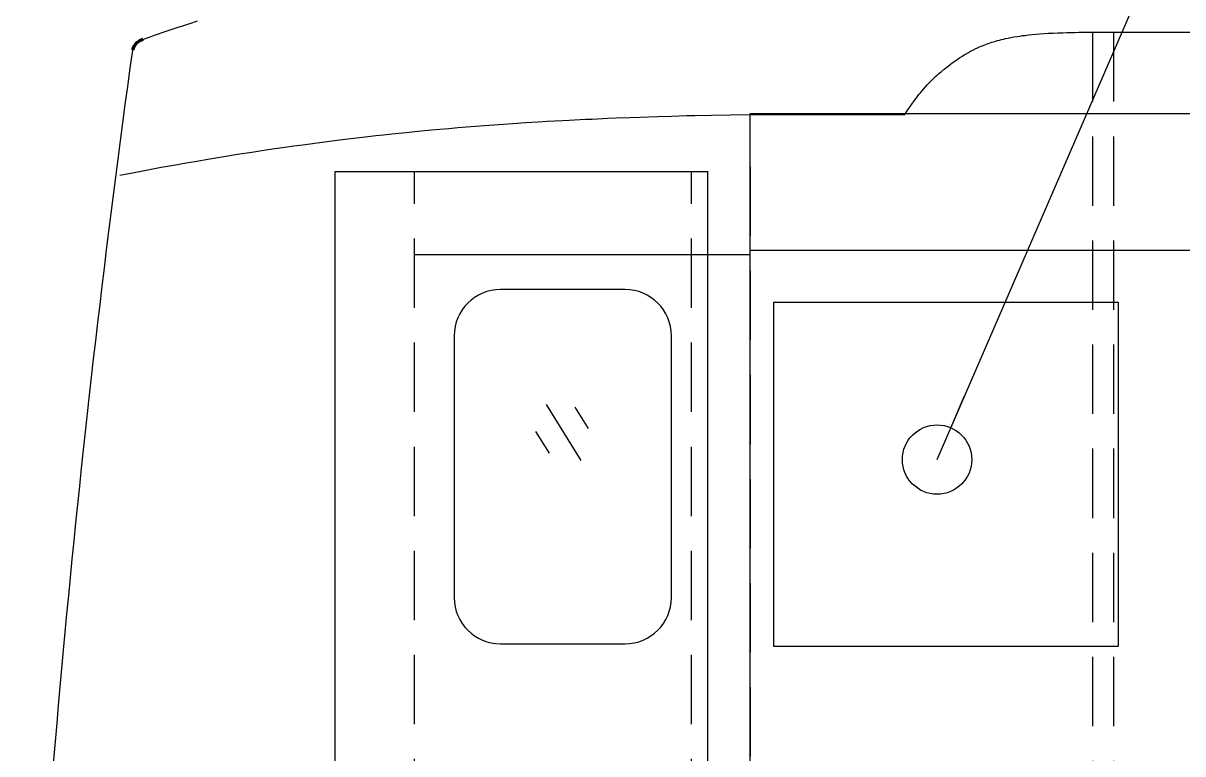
# Model space of a CAD drawing. Extents: x 39751 to 116307, y -36149 to -14965.
# Drawn here: x 43634 to 46141, y -19395 to -17816 of the extents above; entities that cross this region are included whole.
import ezdxf

# ---------------------------------------------------------------- set-up
doc = ezdxf.new("R2010")
doc.units = 0
doc.header["$LTSCALE"] = 1500
for name, pattern in [('CENTER', [1.32, 1.2, -0.05, 0.02, -0.05]), ('DASHED', [0.35, 0.3, -0.05]), ('HIDDEN1', [0.15, 0.1, -0.05])]:
    doc.linetypes.add(name, pattern=pattern)
for name, color, linetype in [('1', 1, 'CENTER'), ('confine2', 2, 'DASHED'), ('confine4', 2, 'HIDDEN1'), ('confinea', 3, 'Continuous')]:
    doc.layers.add(name, color=color, linetype=linetype)
doc.layers.add('CAXA0', color=7, linetype='Continuous', lineweight=70)
doc.styles.get("Standard").update_dxf_attribs({"font": 'gbenor.shx', "width": 0.9, "bigfont": 'gbcbig.shx'})
doc.dimstyles.get("Standard").update_dxf_attribs({"dimtxt": 3.5, "dimasz": 3, "dimexe": 1, "dimexo": 0, "dimgap": 1, "dimtad": 1, "dimdec": 0, "dimdsep": 46, "dimtxsty": 'Standard', "dimblk": 'CLOSED', "dimcen": 0, "dimadec": 0, "dimazin": 2, "dimtfac": 1, "dimtdec": 0, "dimtofl": 0, "dimtmove": 2, "dimatfit": 3, "dimldrblk": 'NONE', "dimfxl": 0.18, "dimtolj": 1, "dimtzin": 0, "dimarcsym": 0})

msp = doc.modelspace()

# ---------------------------------------------------------------- linework, layer by layer
at = {"color": 7, "ltscale": 0.446085}
msp.add_line((45940.1, -17835.2), (46414.1, -17835.2), dxfattribs=at)
for p, q in [((45205.7, -18011), (67135.7, -18011)), ((45205.7, -20400), (45205.7, -18011)), ((44308.5, -18136), (45095.7, -18136)), ((44308.5, -20231), (44308.5, -18136)), ((45095.7, -18136), (45113.8, -18136)), ((45095.7, -18136), (45113.8, -18136)), ((45113.8, -20231), (45113.8, -18136)), ((45205.7, -18306), (67135.7, -18306)), ((44935.3, -18391.2), (44666, -18391.2)), ((44566, -18491.2), (44566, -19057.2)), ((45035.3, -19057.2), (45035.3, -18491.2)), ((44666, -19157.2), (44935.3, -19157.2))]:
    msp.add_line(p, q)
at = {"color": 7, "ltscale": 0.308374}
msp.add_line((45205.7, -18012.6), (45539.8, -18012.6), dxfattribs=at)
msp.add_line((45205.7, -18012.6), (45539.8, -18012.6), dxfattribs=at)
at = {"color": 0}
for p, q in [((44840.4, -18760.7), (44765.1, -18639.9)), ((44856.5, -18691.8), (44827.5, -18645.3)), ((44771.6, -18744.8), (44742.6, -18698.3))]:
    msp.add_line(p, q, dxfattribs=at)
at = {"color": 7}
for points in [[(43889.5, -17851.9), (43892.7, -17850.7), (43918, -17841.8), (43943.5, -17833.1), (43956.2, -17828.8), (43969, -17824.5), (43981.6, -17820.3), (43994.3, -17816.1), (44011.3, -17810.6)], [(45769.3, -17846.5), (45775.8, -17845.4), (45782.4, -17844.3), (45789, -17843.3), (45794.3, -17842.5), (45799.6, -17841.9), (45807.4, -17840.9), (45815.2, -17840.1), (45823, -17839.4), (45832, -17838.6), (45840.9, -17838), (45849.9, -17837.4), (45860.4, -17836.9), (45870.8, -17836.4), (45881.3, -17836.1), (45889.9, -17835.8), (45898.5, -17835.6), (45907.1, -17835.5), (45915.8, -17835.3), (45927.9, -17835.2), (45940.1, -17835.2)], [(45769.3, -17846.5), (45775.8, -17845.4), (45782.4, -17844.3), (45789, -17843.3), (45794.3, -17842.5), (45799.6, -17841.9), (45807.4, -17840.9), (45815.2, -17840.1), (45823, -17839.4), (45832, -17838.6), (45840.9, -17838), (45849.9, -17837.4), (45860.4, -17836.9), (45870.8, -17836.4), (45881.3, -17836.1), (45889.9, -17835.8), (45898.5, -17835.6), (45907.1, -17835.5), (45915.8, -17835.3), (45927.9, -17835.2), (45940.1, -17835.2)], [(45618.4, -17920.5), (45624.7, -17915.3), (45630.9, -17910.3), (45636.8, -17905.6), (45642.4, -17901.4), (45647.8, -17897.5), (45652.9, -17893.9), (45657.8, -17890.6), (45662.8, -17887.4), (45667.8, -17884.3), (45672.5, -17881.5), (45677.2, -17878.8), (45682.1, -17876.1), (45687, -17873.6), (45691.8, -17871.2), (45696.6, -17869), (45701.5, -17866.8), (45705.2, -17865.2), (45709, -17863.7), (45712.7, -17862.2), (45716.5, -17860.8), (45720.3, -17859.4), (45724.2, -17858.1), (45728.1, -17856.8), (45732.1, -17855.6), (45736.1, -17854.4), (45740.2, -17853.2), (45744.3, -17852.1), (45748.5, -17851.1), (45752.8, -17850), (45757.1, -17849), (45763.2, -17847.7), (45769.3, -17846.5)], [(45618.4, -17920.5), (45624.7, -17915.3), (45630.9, -17910.3), (45636.8, -17905.6), (45642.4, -17901.4), (45647.8, -17897.5), (45652.9, -17893.9), (45657.8, -17890.6), (45662.8, -17887.4), (45667.8, -17884.3), (45672.5, -17881.5), (45677.2, -17878.8), (45682.1, -17876.1), (45687, -17873.6), (45691.8, -17871.2), (45696.6, -17869), (45701.5, -17866.8), (45705.2, -17865.2), (45709, -17863.7), (45712.7, -17862.2), (45716.5, -17860.8), (45720.3, -17859.4), (45724.2, -17858.1), (45728.1, -17856.8), (45732.1, -17855.6), (45736.1, -17854.4), (45740.2, -17853.2), (45744.3, -17852.1), (45748.5, -17851.1), (45752.8, -17850), (45757.1, -17849), (45763.2, -17847.7), (45769.3, -17846.5)], [(45539.8, -18012.6), (45543.2, -18007.5), (45546.6, -18002.6), (45550, -17997.7), (45555, -17990.5), (45560.2, -17983.4), (45565.5, -17976.4), (45568.2, -17972.9), (45571, -17969.3), (45573.7, -17966), (45576.4, -17962.6), (45580.6, -17957.7), (45584.9, -17952.8), (45588.9, -17948.4), (45593, -17944.1), (45597, -17940), (45601, -17936.1), (45604, -17933.2), (45607.1, -17930.4), (45610.3, -17927.5), (45613.5, -17924.6), (45618.4, -17920.5)], [(45539.8, -18012.6), (45543.2, -18007.5), (45546.6, -18002.6), (45550, -17997.7), (45555, -17990.5), (45560.2, -17983.4), (45565.5, -17976.4), (45568.2, -17972.9), (45571, -17969.3), (45573.7, -17966), (45576.4, -17962.6), (45580.6, -17957.7), (45584.9, -17952.8), (45588.9, -17948.4), (45593, -17944.1), (45597, -17940), (45601, -17936.1), (45604, -17933.2), (45607.1, -17930.4), (45610.3, -17927.5), (45613.5, -17924.6), (45618.4, -17920.5)], [(43843.3, -18144.1), (43870.7, -18138.8), (43896.7, -18133.8), (43914.8, -18130.5), (43932.9, -18127.1), (43960.3, -18122.2), (43986.4, -18117.6), (44005.3, -18114.3), (44037.5, -18108.8), (44067.9, -18103.8), (44097.8, -18099), (44128.4, -18094.2), (44146.2, -18091.5), (44173, -18087.5), (44199.6, -18083.7), (44219.1, -18080.9), (44238.6, -18078.2), (44265, -18074.6), (44291.5, -18071.2), (44317.7, -18067.9), (44336.2, -18065.6), (44367.7, -18061.8), (44396.9, -18058.5), (44413.2, -18056.7), (44431.2, -18054.8), (44462.2, -18051.5), (44487.1, -18049.1), (44517.2, -18046.2), (44535.2, -18044.6), (44554.5, -18042.9), (44573.7, -18041.2), (44592.5, -18039.7), (44611.9, -18038.1), (44631.4, -18036.6), (44651.4, -18035.1), (44672, -18033.7), (44692.5, -18032.3), (44720.2, -18030.5), (44747.4, -18028.8), (44766.6, -18027.7), (44800.2, -18025.8), (44814.7, -18025.1), (44849.5, -18023.3), (44863.9, -18022.7), (44897.3, -18021.2), (44916.2, -18020.4), (44945.5, -18019.3), (44967.4, -18018.5), (45005.2, -18017.2), (45035.4, -18016.3), (45068, -18015.4), (45086.2, -18015), (45121.8, -18014.2), (45162.5, -18013.4), (45205.7, -18012.6)]]:
    msp.add_lwpolyline(points, dxfattribs=at)
msp.add_arc((72262.8, -21804), 28663.1, 172.11885, 177.18217, dxfattribs=at)
for centre, start, end in [((44666, -18491.2), 90, 180), ((44935.3, -18491.2), 0, 90), ((44666, -19057.2), 180, 270), ((44935.3, -19057.2), 270, 0)]:
    msp.add_arc(centre, 100, start, end)
at = {"layer": '1'}
msp.add_lwpolyline([(45256.4, -18418.5), (46000.7, -18418.5), (46000.7, -19162.9), (45256.4, -19162.9)], close=True, dxfattribs=at)
at = {"layer": 'CAXA0'}
msp.add_arc((43902.6, -17882.5), 33.3, 105.8108, 164.767, dxfattribs=at)
at = {"layer": 'confine2', "linetype": 'HIDDEN1'}
for p, q in [((45945.7, -17835.2), (45945.7, -20166)), ((45990.7, -17835.2), (45990.7, -20166)), ((45205.7, -18126), (45205.7, -20166))]:
    msp.add_line(p, q, dxfattribs=at)
at = {"layer": 'confine4'}
for p, q in [((44480.2, -20231), (44480.2, -18136)), ((45078.7, -20231), (45078.7, -18136))]:
    msp.add_line(p, q, dxfattribs=at)
at = {"layer": 'confinea'}
msp.add_line((44480.2, -18315.3), (45205.7, -18315.3), dxfattribs=at)

# ---------------------------------------------------------------- leaders
at = {"layer": 'confinea', "annotation_type": 0, "has_hookline": 1, "hookline_direction": 0, "text_width": 3662.9}
msp.add_leader([(45609.6, -18758.8), (46714.2, -16206.8), (47630.3, -16206.8)], dimstyle='Standard', override={"dimscale": 50, "dimgap": 1, "dimtad": 0, "dimldrblk": 'DotBlank', "dimarcsym": 1}, dxfattribs=at)

doc.saveas('drawing.dxf')
